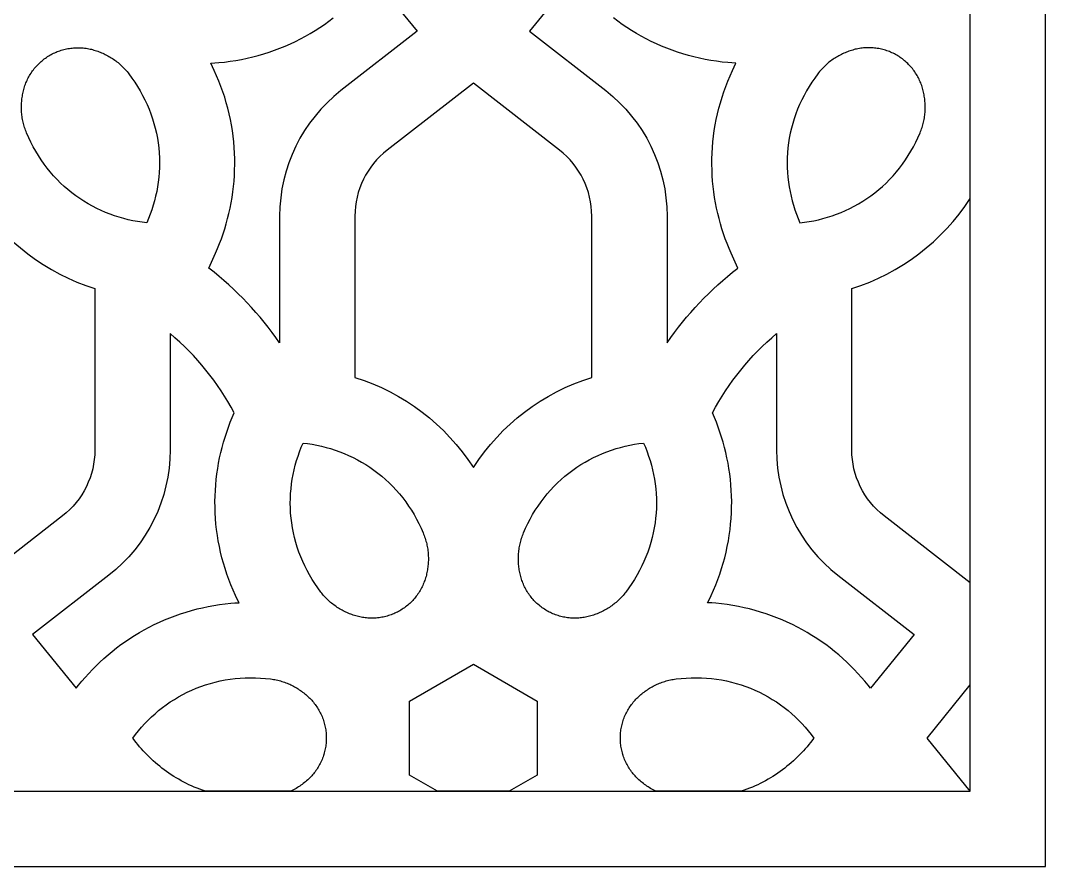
# Model space of a CAD drawing. Extents: x 14322 to 28868, y 1949 to 5319.
# Drawn here: x 27027 to 28868, y 1949 to 3468 of the extents above; entities that cross this region are included whole.
import ezdxf

# ---------------------------------------------------------------- set-up
doc = ezdxf.new("R2010")
doc.units = 0
doc.layers.add('LAYER_01', color=1, linetype='CONTINUOUS')

msp = doc.modelspace()

# ---------------------------------------------------------------- linework, layer by layer
at = {"layer": 'LAYER_01'}
for points in [[(14321.9, 1949.2), (28868, 1949.2), (28868, 5318.8), (14321.9, 5318.8)], [(14457.1, 2084.4), (28732.8, 2084.4), (28732.8, 5183.7), (14457.1, 5183.7)], [(27080.3, 3405.4), (27082.5, 3406.6), (27084.6, 3407.7), (27086.8, 3408.8), (27089, 3409.9), (27091.3, 3410.9), (27093.6, 3411.8), (27095.9, 3412.7), (27098.2, 3413.5), (27100.6, 3414.3), (27103, 3415), (27105.4, 3415.7), (27107.8, 3416.3), (27110.3, 3416.8), (27112.7, 3417.3), (27115.2, 3417.7), (27117.7, 3418), (27120.2, 3418.3), (27122.7, 3418.6), (27125.2, 3418.7), (27127.7, 3418.8), (27130.2, 3418.9), (27132.7, 3418.9), (27135.2, 3418.8), (27137.7, 3418.6), (27140.1, 3418.4), (27142.6, 3418.2), (27145.1, 3417.9), (27147.5, 3417.5), (27149.9, 3417), (27152.3, 3416.5), (27154.7, 3416), (27157, 3415.4), (27159.3, 3414.7), (27161.6, 3414), (27164, 3413.3), (27166.3, 3412.5), (27168.5, 3411.7), (27170.8, 3410.8), (27173.1, 3409.9), (27175.3, 3408.9), (27177.5, 3407.9), (27179.8, 3406.8), (27182, 3405.7), (27184.1, 3404.6), (27186.3, 3403.4), (27188.4, 3402.1), (27190.5, 3400.8), (27192.6, 3399.5), (27194.7, 3398.1), (27196.7, 3396.6), (27198.8, 3395.2), (27200.7, 3393.6), (27202.7, 3392.1), (27204.6, 3390.4), (27206.5, 3388.8), (27208.4, 3387.1), (27210.3, 3385.3), (27212.1, 3383.5), (27213.8, 3381.7), (27215.6, 3379.8), (27217.3, 3377.9), (27218.9, 3375.9), (27220.6, 3373.9), (27222.2, 3371.8), (27227.6, 3364.4), (27232.8, 3356.9), (27237.7, 3349.1), (27242.4, 3341.3), (27246.8, 3333.3), (27250.9, 3325.1), (27254.8, 3316.9), (27258.3, 3308.5), (27261.5, 3300.1), (27264.5, 3291.5), (27267.1, 3282.9), (27269.4, 3274.2), (27271.5, 3265.5), (27273.2, 3256.7), (27274.6, 3247.9), (27275.7, 3239.1), (27276.4, 3230.2), (27276.9, 3221.4), (27277.1, 3212.6), (27277, 3203.8), (27276.5, 3195.1), (27275.8, 3186.4), (27274.8, 3177.8), (27273.5, 3169.3), (27272, 3160.8), (27270.1, 3152.4), (27268.1, 3144.2), (27265.7, 3136), (27263.2, 3127.9), (27260.3, 3120), (27257.3, 3112.2), (27254.1, 3104.5), (27245.8, 3105.5), (27237.5, 3106.8), (27229.3, 3108.4), (27221, 3110.2), (27212.8, 3112.2), (27204.5, 3114.6), (27196.4, 3117.2), (27188.3, 3120.1), (27180.2, 3123.2), (27172.3, 3126.7), (27164.4, 3130.4), (27156.6, 3134.4), (27148.9, 3138.6), (27141.4, 3143.2), (27134, 3148), (27126.8, 3153.1), (27119.7, 3158.4), (27112.7, 3164.1), (27106, 3169.9), (27099.4, 3176), (27093.1, 3182.4), (27086.9, 3189), (27081, 3195.8), (27075.3, 3202.9), (27069.8, 3210.1), (27064.6, 3217.6), (27059.6, 3225.2), (27054.9, 3233), (27050.4, 3241), (27046.2, 3249.1), (27042.2, 3257.4), (27038.5, 3265.8), (27037.5, 3268.2), (27036.6, 3270.6), (27035.7, 3273.1), (27034.9, 3275.5), (27034.2, 3277.9), (27033.4, 3280.4), (27032.8, 3282.9), (27032.2, 3285.3), (27031.6, 3287.8), (27031.2, 3290.3), (27030.7, 3292.8), (27030.3, 3295.3), (27030, 3297.7), (27029.7, 3300.2), (27029.5, 3302.7), (27029.3, 3305.2), (27029.2, 3307.7), (27029.2, 3310.2), (27029.2, 3312.6), (27029.2, 3315.1), (27029.3, 3317.6), (27029.4, 3320), (27029.6, 3322.5), (27029.8, 3324.9), (27030.1, 3327.3), (27030.4, 3329.8), (27030.8, 3332.2), (27031.2, 3334.6), (27031.7, 3336.9), (27032.2, 3339.3), (27032.8, 3341.7), (27033.4, 3344), (27034, 3346.3), (27034.7, 3348.7), (27035.5, 3351), (27036.3, 3353.3), (27037.2, 3355.6), (27038.2, 3357.9), (27039.2, 3360.1), (27040.2, 3362.4), (27041.3, 3364.6), (27042.5, 3366.8), (27043.8, 3369), (27045, 3371.1), (27046.4, 3373.3), (27047.8, 3375.3), (27049.2, 3377.4), (27050.7, 3379.4), (27052.3, 3381.4), (27053.9, 3383.3), (27055.5, 3385.2), (27057.2, 3387.1), (27059, 3388.9), (27060.7, 3390.6), (27062.6, 3392.3), (27064.4, 3394), (27066.3, 3395.6), (27068.2, 3397.2), (27070.2, 3398.7), (27072.2, 3400.1), (27074.2, 3401.5), (27076.2, 3402.9), (27078.3, 3404.2)], [(28600.8, 3405.4), (28598.7, 3406.6), (28596.6, 3407.7), (28594.4, 3408.8), (28592.2, 3409.9), (28589.9, 3410.9), (28587.6, 3411.8), (28585.3, 3412.7), (28583, 3413.5), (28580.6, 3414.3), (28578.2, 3415), (28575.8, 3415.7), (28573.4, 3416.3), (28570.9, 3416.8), (28568.5, 3417.3), (28566, 3417.7), (28563.5, 3418), (28561, 3418.3), (28558.5, 3418.6), (28556, 3418.7), (28553.5, 3418.8), (28551, 3418.9), (28548.5, 3418.9), (28546, 3418.8), (28543.5, 3418.6), (28541, 3418.4), (28538.6, 3418.2), (28536.1, 3417.9), (28533.7, 3417.5), (28531.3, 3417), (28528.9, 3416.5), (28526.5, 3416), (28524.2, 3415.4), (28521.9, 3414.7), (28519.5, 3414), (28517.2, 3413.3), (28514.9, 3412.5), (28512.6, 3411.7), (28510.4, 3410.8), (28508.1, 3409.9), (28505.9, 3408.9), (28503.6, 3407.9), (28501.4, 3406.8), (28499.2, 3405.7), (28497.1, 3404.6), (28494.9, 3403.4), (28492.8, 3402.1), (28490.6, 3400.8), (28488.6, 3399.5), (28486.5, 3398.1), (28484.4, 3396.6), (28482.4, 3395.2), (28480.4, 3393.6), (28478.5, 3392.1), (28476.5, 3390.4), (28474.6, 3388.8), (28472.8, 3387.1), (28470.9, 3385.3), (28469.1, 3383.5), (28467.4, 3381.7), (28465.6, 3379.8), (28463.9, 3377.9), (28462.2, 3375.9), (28460.6, 3373.9), (28459, 3371.8), (28453.6, 3364.4), (28448.4, 3356.9), (28443.5, 3349.1), (28438.8, 3341.3), (28434.4, 3333.3), (28430.3, 3325.1), (28426.4, 3316.9), (28422.9, 3308.5), (28419.6, 3300.1), (28416.7, 3291.5), (28414.1, 3282.9), (28411.7, 3274.2), (28409.7, 3265.5), (28408, 3256.7), (28406.6, 3247.9), (28405.5, 3239.1), (28404.7, 3230.2), (28404.3, 3221.4), (28404.1, 3212.6), (28404.2, 3203.8), (28404.7, 3195.1), (28405.4, 3186.4), (28406.4, 3177.8), (28407.7, 3169.3), (28409.2, 3160.8), (28411.1, 3152.4), (28413.1, 3144.2), (28415.5, 3136), (28418, 3127.9), (28420.8, 3120), (28423.9, 3112.2), (28427.1, 3104.5), (28435.4, 3105.5), (28443.7, 3106.8), (28451.9, 3108.4), (28460.2, 3110.2), (28468.4, 3112.2), (28476.6, 3114.6), (28484.8, 3117.2), (28492.9, 3120.1), (28501, 3123.2), (28508.9, 3126.7), (28516.8, 3130.4), (28524.6, 3134.4), (28532.2, 3138.6), (28539.8, 3143.2), (28547.2, 3148), (28554.4, 3153.1), (28561.5, 3158.4), (28568.5, 3164.1), (28575.2, 3169.9), (28581.8, 3176), (28588.1, 3182.4), (28594.3, 3189), (28600.2, 3195.8), (28605.9, 3202.9), (28611.4, 3210.1), (28616.6, 3217.6), (28621.6, 3225.2), (28626.3, 3233), (28630.8, 3241), (28635, 3249.1), (28639, 3257.4), (28642.7, 3265.8), (28643.7, 3268.2), (28644.6, 3270.6), (28645.5, 3273.1), (28646.3, 3275.5), (28647, 3277.9), (28647.7, 3280.4), (28648.4, 3282.9), (28649, 3285.3), (28649.5, 3287.8), (28650, 3290.3), (28650.5, 3292.8), (28650.8, 3295.3), (28651.2, 3297.7), (28651.4, 3300.2), (28651.7, 3302.7), (28651.8, 3305.2), (28652, 3307.7), (28652, 3310.2), (28652, 3312.6), (28652, 3315.1), (28651.9, 3317.6), (28651.8, 3320), (28651.6, 3322.5), (28651.4, 3324.9), (28651.1, 3327.3), (28650.7, 3329.8), (28650.4, 3332.2), (28649.9, 3334.6), (28649.5, 3336.9), (28649, 3339.3), (28648.4, 3341.7), (28647.8, 3344), (28647.2, 3346.3), (28646.5, 3348.7), (28645.7, 3351), (28644.9, 3353.3), (28644, 3355.6), (28643, 3357.9), (28642, 3360.1), (28641, 3362.4), (28639.8, 3364.6), (28638.7, 3366.8), (28637.4, 3369), (28636.1, 3371.1), (28634.8, 3373.3), (28633.4, 3375.3), (28632, 3377.4), (28630.5, 3379.4), (28628.9, 3381.4), (28627.3, 3383.3), (28625.7, 3385.2), (28624, 3387.1), (28622.2, 3388.9), (28620.5, 3390.6), (28618.6, 3392.3), (28616.8, 3394), (28614.9, 3395.6), (28613, 3397.2), (28611, 3398.7), (28609, 3400.1), (28607, 3401.5), (28605, 3402.9), (28602.9, 3404.2)], [(27708.6, 2408.4), (27706.5, 2407.2), (27704.3, 2406), (27702.2, 2405), (27699.9, 2403.9), (27697.7, 2402.9), (27695.4, 2402), (27693.1, 2401.1), (27690.7, 2400.3), (27688.4, 2399.5), (27686, 2398.8), (27683.6, 2398.1), (27681.1, 2397.5), (27678.7, 2397), (27676.2, 2396.5), (27673.8, 2396.1), (27671.3, 2395.7), (27668.8, 2395.4), (27666.3, 2395.2), (27663.8, 2395), (27661.3, 2394.9), (27658.8, 2394.9), (27656.3, 2394.9), (27653.8, 2395), (27651.3, 2395.1), (27648.8, 2395.3), (27646.3, 2395.6), (27643.9, 2395.9), (27641.5, 2396.3), (27639.1, 2396.7), (27636.7, 2397.2), (27634.3, 2397.8), (27632, 2398.4), (27629.6, 2399), (27627.3, 2399.7), (27625, 2400.5), (27622.7, 2401.3), (27620.4, 2402.1), (27618.1, 2403), (27615.9, 2403.9), (27613.6, 2404.9), (27611.4, 2405.9), (27609.2, 2406.9), (27607, 2408.1), (27604.8, 2409.2), (27602.7, 2410.4), (27600.5, 2411.7), (27598.4, 2413), (27596.3, 2414.3), (27594.3, 2415.7), (27592.2, 2417.1), (27590.2, 2418.6), (27588.2, 2420.1), (27586.2, 2421.7), (27584.3, 2423.3), (27582.4, 2425), (27580.5, 2426.7), (27578.7, 2428.5), (27576.9, 2430.3), (27575.1, 2432.1), (27573.4, 2434), (27571.7, 2435.9), (27570, 2437.9), (27568.4, 2439.9), (27566.8, 2441.9), (27561.3, 2449.3), (27556.2, 2456.9), (27551.2, 2464.6), (27546.5, 2472.5), (27542.2, 2480.5), (27538, 2488.6), (27534.2, 2496.9), (27530.7, 2505.3), (27527.4, 2513.7), (27524.5, 2522.3), (27521.8, 2530.9), (27519.5, 2539.6), (27517.5, 2548.3), (27515.8, 2557.1), (27514.4, 2565.9), (27513.3, 2574.7), (27512.5, 2583.5), (27512, 2592.4), (27511.9, 2601.2), (27512, 2609.9), (27512.4, 2618.7), (27513.2, 2627.3), (27514.2, 2635.9), (27515.4, 2644.5), (27517, 2653), (27518.8, 2661.3), (27520.9, 2669.6), (27523.2, 2677.8), (27525.8, 2685.9), (27528.6, 2693.8), (27531.6, 2701.6), (27534.9, 2709.3), (27543.1, 2708.2), (27551.4, 2707), (27559.7, 2705.4), (27568, 2703.6), (27576.2, 2701.5), (27584.4, 2699.2), (27592.6, 2696.6), (27600.7, 2693.7), (27608.7, 2690.6), (27616.7, 2687.1), (27624.6, 2683.4), (27632.3, 2679.4), (27640, 2675.1), (27647.5, 2670.6), (27654.9, 2665.8), (27662.2, 2660.7), (27669.3, 2655.3), (27676.2, 2649.7), (27683, 2643.9), (27689.5, 2637.7), (27695.9, 2631.4), (27702, 2624.8), (27708, 2618), (27713.7, 2610.9), (27719.1, 2603.7), (27724.4, 2596.2), (27729.4, 2588.6), (27734.1, 2580.8), (27738.6, 2572.8), (27742.8, 2564.7), (27746.7, 2556.4), (27750.4, 2548), (27751.4, 2545.6), (27752.3, 2543.2), (27753.2, 2540.7), (27754, 2538.3), (27754.8, 2535.8), (27755.5, 2533.4), (27756.2, 2530.9), (27756.8, 2528.4), (27757.3, 2526), (27757.8, 2523.5), (27758.2, 2521), (27758.6, 2518.5), (27758.9, 2516), (27759.2, 2513.5), (27759.4, 2511.1), (27759.6, 2508.6), (27759.7, 2506.1), (27759.8, 2503.6), (27759.8, 2501.1), (27759.8, 2498.7), (27759.7, 2496.2), (27759.5, 2493.8), (27759.3, 2491.3), (27759.1, 2488.9), (27758.8, 2486.4), (27758.5, 2484), (27758.1, 2481.6), (27757.7, 2479.2), (27757.2, 2476.8), (27756.7, 2474.5), (27756.2, 2472.1), (27755.6, 2469.8), (27754.9, 2467.4), (27754.2, 2465.1), (27753.4, 2462.8), (27752.6, 2460.5), (27751.7, 2458.2), (27750.8, 2455.9), (27749.8, 2453.6), (27748.7, 2451.4), (27747.6, 2449.2), (27746.4, 2447), (27745.2, 2444.8), (27743.9, 2442.6), (27742.6, 2440.5), (27741.2, 2438.4), (27739.7, 2436.4), (27738.2, 2434.4), (27736.7, 2432.4), (27735.1, 2430.5), (27733.4, 2428.6), (27731.7, 2426.7), (27730, 2424.9), (27728.2, 2423.2), (27726.4, 2421.4), (27724.5, 2419.8), (27722.7, 2418.2), (27720.7, 2416.6), (27718.8, 2415.1), (27716.8, 2413.6), (27714.8, 2412.2), (27712.7, 2410.9), (27710.7, 2409.6)], [(27972.6, 2408.4), (27970.5, 2409.6), (27968.4, 2410.9), (27966.4, 2412.2), (27964.4, 2413.6), (27962.4, 2415.1), (27960.5, 2416.6), (27958.5, 2418.2), (27956.6, 2419.8), (27954.8, 2421.4), (27953, 2423.2), (27951.2, 2424.9), (27949.5, 2426.7), (27947.8, 2428.6), (27946.1, 2430.5), (27944.5, 2432.4), (27943, 2434.4), (27941.5, 2436.4), (27940, 2438.4), (27938.6, 2440.5), (27937.3, 2442.6), (27936, 2444.8), (27934.8, 2447), (27933.6, 2449.2), (27932.5, 2451.4), (27931.4, 2453.6), (27930.4, 2455.9), (27929.4, 2458.2), (27928.6, 2460.5), (27927.7, 2462.8), (27927, 2465.1), (27926.3, 2467.4), (27925.6, 2469.8), (27925, 2472.1), (27924.5, 2474.5), (27924, 2476.8), (27923.5, 2479.2), (27923.1, 2481.6), (27922.7, 2484), (27922.4, 2486.4), (27922.1, 2488.9), (27921.8, 2491.3), (27921.7, 2493.8), (27921.5, 2496.2), (27921.4, 2498.7), (27921.4, 2501.1), (27921.4, 2503.6), (27921.5, 2506.1), (27921.6, 2508.6), (27921.8, 2511.1), (27922, 2513.5), (27922.2, 2516), (27922.6, 2518.5), (27923, 2521), (27923.4, 2523.5), (27923.9, 2526), (27924.4, 2528.4), (27925, 2530.9), (27925.7, 2533.4), (27926.4, 2535.8), (27927.2, 2538.3), (27928, 2540.7), (27928.8, 2543.2), (27929.8, 2545.6), (27930.7, 2548), (27934.4, 2556.4), (27938.4, 2564.7), (27942.6, 2572.8), (27947.1, 2580.8), (27951.8, 2588.6), (27956.8, 2596.2), (27962.1, 2603.7), (27967.5, 2610.9), (27973.2, 2618), (27979.2, 2624.8), (27985.3, 2631.4), (27991.7, 2637.7), (27998.2, 2643.9), (28005, 2649.7), (28011.9, 2655.3), (28019, 2660.7), (28026.2, 2665.8), (28033.6, 2670.6), (28041.2, 2675.1), (28048.8, 2679.4), (28056.6, 2683.4), (28064.5, 2687.1), (28072.5, 2690.6), (28080.5, 2693.7), (28088.6, 2696.6), (28096.8, 2699.2), (28105, 2701.5), (28113.2, 2703.6), (28121.5, 2705.4), (28129.8, 2707), (28138, 2708.2), (28146.3, 2709.3), (28149.6, 2701.6), (28152.6, 2693.8), (28155.4, 2685.9), (28158, 2677.8), (28160.3, 2669.6), (28162.4, 2661.3), (28164.2, 2653), (28165.7, 2644.5), (28167, 2635.9), (28168, 2627.3), (28168.8, 2618.7), (28169.2, 2609.9), (28169.3, 2601.2), (28169.2, 2592.4), (28168.7, 2583.5), (28167.9, 2574.7), (28166.8, 2565.9), (28165.4, 2557.1), (28163.7, 2548.3), (28161.7, 2539.6), (28159.4, 2530.9), (28156.7, 2522.3), (28153.8, 2513.7), (28150.5, 2505.3), (28147, 2496.9), (28143.2, 2488.6), (28139, 2480.5), (28134.6, 2472.5), (28130, 2464.6), (28125, 2456.9), (28119.8, 2449.3), (28114.4, 2441.9), (28112.8, 2439.9), (28111.2, 2437.9), (28109.5, 2435.9), (28107.8, 2434), (28106.1, 2432.1), (28104.3, 2430.3), (28102.5, 2428.5), (28100.6, 2426.7), (28098.8, 2425), (28096.9, 2423.3), (28094.9, 2421.7), (28093, 2420.1), (28091, 2418.6), (28089, 2417.1), (28086.9, 2415.7), (28084.9, 2414.3), (28082.8, 2413), (28080.7, 2411.7), (28078.5, 2410.4), (28076.4, 2409.2), (28074.2, 2408.1), (28072, 2406.9), (28069.8, 2405.9), (28067.6, 2404.9), (28065.3, 2403.9), (28063, 2403), (28060.8, 2402.1), (28058.5, 2401.3), (28056.2, 2400.5), (28053.9, 2399.7), (28051.6, 2399), (28049.2, 2398.4), (28046.9, 2397.8), (28044.5, 2397.2), (28042.1, 2396.7), (28039.7, 2396.3), (28037.3, 2395.9), (28034.8, 2395.6), (28032.4, 2395.3), (28029.9, 2395.1), (28027.4, 2395), (28024.9, 2394.9), (28022.4, 2394.9), (28019.9, 2394.9), (28017.4, 2395), (28014.9, 2395.2), (28012.4, 2395.4), (28009.9, 2395.7), (28007.4, 2396.1), (28005, 2396.5), (28002.5, 2397), (28000, 2397.5), (27997.6, 2398.1), (27995.2, 2398.8), (27992.8, 2399.5), (27990.4, 2400.3), (27988.1, 2401.1), (27985.8, 2402), (27983.5, 2402.9), (27981.2, 2403.9), (27979, 2405), (27976.8, 2406), (27974.7, 2407.2)], [(27776.1, 2084.4), (27725.8, 2113.4), (27725.8, 2246.1), (27840.6, 2312.4), (27955.4, 2246.1), (27955.4, 2113.4), (27905, 2084.4)], [(27359.4, 2084.4), (27354.4, 2086), (27349.4, 2087.8), (27344.5, 2089.7), (27339.6, 2091.7), (27334.8, 2093.8), (27330, 2096), (27325.3, 2098.3), (27320.6, 2100.6), (27316, 2103.1), (27311.5, 2105.7), (27307, 2108.3), (27302.6, 2111), (27298.2, 2113.8), (27293.9, 2116.7), (27289.7, 2119.6), (27285.6, 2122.7), (27281.5, 2125.8), (27277.5, 2129), (27273.5, 2132.2), (27269.7, 2135.5), (27265.9, 2138.9), (27262.1, 2142.3), (27258.5, 2145.8), (27254.9, 2149.4), (27251.4, 2153), (27248, 2156.7), (27244.7, 2160.4), (27241.4, 2164.2), (27238.2, 2168), (27235.1, 2171.9), (27229.1, 2179.7), (27234.2, 2186.4), (27239.4, 2192.9), (27244.9, 2199.3), (27250.6, 2205.6), (27256.5, 2211.7), (27262.6, 2217.6), (27269, 2223.4), (27275.5, 2229), (27282.3, 2234.4), (27289.3, 2239.5), (27296.4, 2244.5), (27303.8, 2249.2), (27311.3, 2253.7), (27319, 2258), (27326.9, 2262), (27334.9, 2265.7), (27343.1, 2269.2), (27351.4, 2272.4), (27359.9, 2275.3), (27368.4, 2277.9), (27377.1, 2280.2), (27385.9, 2282.3), (27394.8, 2284), (27403.7, 2285.4), (27412.7, 2286.5), (27421.8, 2287.3), (27430.9, 2287.8), (27440, 2288), (27449.2, 2287.9), (27458.4, 2287.5), (27467.5, 2286.8), (27476.6, 2285.8), (27479.2, 2285.4), (27481.8, 2285), (27484.3, 2284.6), (27486.8, 2284.1), (27489.3, 2283.5), (27491.8, 2282.9), (27494.3, 2282.2), (27496.7, 2281.5), (27499.1, 2280.7), (27501.5, 2279.9), (27503.9, 2279), (27506.2, 2278.1), (27508.5, 2277.2), (27510.8, 2276.2), (27513.1, 2275.1), (27515.3, 2274), (27517.5, 2272.9), (27519.7, 2271.7), (27521.9, 2270.5), (27524, 2269.2), (27526.1, 2267.9), (27528.1, 2266.6), (27530.2, 2265.2), (27532.2, 2263.7), (27534.1, 2262.3), (27536, 2260.8), (27537.9, 2259.3), (27539.8, 2257.7), (27541.6, 2256.1), (27543.4, 2254.5), (27545.2, 2252.8), (27546.9, 2251.1), (27548.6, 2249.4), (27550.3, 2247.6), (27551.9, 2245.8), (27553.5, 2243.9), (27555, 2242), (27556.5, 2240.1), (27558, 2238.1), (27559.4, 2236), (27560.8, 2233.9), (27562.1, 2231.8), (27563.4, 2229.7), (27564.6, 2227.5), (27565.7, 2225.2), (27566.9, 2223), (27567.9, 2220.7), (27568.9, 2218.4), (27569.8, 2216.1), (27570.7, 2213.7), (27571.5, 2211.3), (27572.3, 2209), (27573, 2206.5), (27573.6, 2204.1), (27574.2, 2201.7), (27574.7, 2199.3), (27575.2, 2196.8), (27575.5, 2194.4), (27575.9, 2191.9), (27576.1, 2189.5), (27576.3, 2187), (27576.5, 2184.6), (27576.6, 2182.2), (27576.6, 2179.7), (27576.6, 2177.3), (27576.5, 2174.9), (27576.3, 2172.5), (27576.1, 2170), (27575.9, 2167.6), (27575.5, 2165.1), (27575.2, 2162.7), (27574.7, 2160.2), (27574.2, 2157.8), (27573.6, 2155.4), (27573, 2153), (27572.3, 2150.5), (27571.5, 2148.2), (27570.7, 2145.8), (27569.8, 2143.4), (27568.9, 2141.1), (27567.9, 2138.8), (27566.9, 2136.5), (27565.7, 2134.3), (27564.6, 2132), (27563.4, 2129.8), (27562.1, 2127.7), (27560.8, 2125.6), (27559.4, 2123.5), (27558, 2121.4), (27556.5, 2119.4), (27555, 2117.5), (27553.5, 2115.6), (27551.9, 2113.7), (27550.3, 2111.9), (27548.6, 2110.1), (27546.9, 2108.4), (27545.1, 2106.6), (27543.2, 2104.8), (27541.3, 2103.1), (27539.3, 2101.4), (27537.3, 2099.7), (27535.3, 2098.1), (27533.2, 2096.6), (27531.1, 2095), (27529, 2093.5), (27526.8, 2092.1), (27524.6, 2090.7), (27522.4, 2089.3), (27520.1, 2088), (27517.8, 2086.7), (27515.4, 2085.5), (27513, 2084.4)], [(28168.2, 2084.4), (28165.8, 2085.5), (28163.4, 2086.7), (28161.1, 2088), (28158.8, 2089.3), (28156.6, 2090.7), (28154.4, 2092.1), (28152.2, 2093.5), (28150.1, 2095), (28147.9, 2096.6), (28145.9, 2098.1), (28143.8, 2099.7), (28141.9, 2101.4), (28139.9, 2103.1), (28138, 2104.8), (28136.1, 2106.6), (28134.3, 2108.4), (28132.6, 2110.1), (28130.9, 2111.9), (28129.3, 2113.7), (28127.7, 2115.6), (28126.1, 2117.5), (28124.6, 2119.4), (28123.2, 2121.4), (28121.8, 2123.5), (28120.4, 2125.6), (28119.1, 2127.7), (28117.8, 2129.8), (28116.6, 2132), (28115.4, 2134.3), (28114.3, 2136.5), (28113.3, 2138.8), (28112.3, 2141.1), (28111.4, 2143.4), (28110.5, 2145.8), (28109.7, 2148.2), (28108.9, 2150.5), (28108.2, 2153), (28107.6, 2155.4), (28107, 2157.8), (28106.5, 2160.2), (28106, 2162.7), (28105.6, 2165.1), (28105.3, 2167.6), (28105, 2170), (28104.8, 2172.5), (28104.7, 2174.9), (28104.6, 2177.3), (28104.6, 2179.7), (28104.6, 2182.2), (28104.7, 2184.6), (28104.8, 2187), (28105, 2189.5), (28105.3, 2191.9), (28105.6, 2194.4), (28106, 2196.8), (28106.5, 2199.3), (28107, 2201.7), (28107.6, 2204.1), (28108.2, 2206.5), (28108.9, 2209), (28109.7, 2211.3), (28110.5, 2213.7), (28111.4, 2216.1), (28112.3, 2218.4), (28113.3, 2220.7), (28114.3, 2223), (28115.4, 2225.2), (28116.6, 2227.5), (28117.8, 2229.7), (28119.1, 2231.8), (28120.4, 2233.9), (28121.8, 2236), (28123.2, 2238.1), (28124.6, 2240.1), (28126.1, 2242), (28127.7, 2243.9), (28129.3, 2245.8), (28130.9, 2247.6), (28132.6, 2249.4), (28134.3, 2251.1), (28136, 2252.8), (28137.8, 2254.5), (28139.5, 2256.1), (28141.4, 2257.7), (28143.2, 2259.3), (28145.1, 2260.8), (28147.1, 2262.3), (28149, 2263.7), (28151, 2265.2), (28153.1, 2266.6), (28155.1, 2267.9), (28157.2, 2269.2), (28159.3, 2270.5), (28161.5, 2271.7), (28163.6, 2272.9), (28165.9, 2274), (28168.1, 2275.1), (28170.4, 2276.2), (28172.6, 2277.2), (28175, 2278.1), (28177.3, 2279), (28179.7, 2279.9), (28182.1, 2280.7), (28184.5, 2281.5), (28186.9, 2282.2), (28189.4, 2282.9), (28191.9, 2283.5), (28194.4, 2284.1), (28196.9, 2284.6), (28199.4, 2285), (28202, 2285.4), (28204.6, 2285.8), (28213.7, 2286.8), (28222.8, 2287.5), (28232, 2287.9), (28241.1, 2288), (28250.3, 2287.8), (28259.4, 2287.3), (28268.4, 2286.5), (28277.5, 2285.4), (28286.4, 2284), (28295.3, 2282.3), (28304.1, 2280.2), (28312.8, 2277.9), (28321.3, 2275.3), (28329.8, 2272.4), (28338.1, 2269.2), (28346.3, 2265.7), (28354.3, 2262), (28362.2, 2258), (28369.9, 2253.7), (28377.4, 2249.2), (28384.8, 2244.5), (28391.9, 2239.5), (28398.9, 2234.4), (28405.7, 2229), (28412.2, 2223.4), (28418.5, 2217.6), (28424.7, 2211.7), (28430.6, 2205.6), (28436.3, 2199.3), (28441.8, 2192.9), (28447, 2186.4), (28452, 2179.7), (28446.1, 2171.9), (28443, 2168), (28439.8, 2164.2), (28436.5, 2160.4), (28433.2, 2156.7), (28429.7, 2153), (28426.3, 2149.4), (28422.7, 2145.8), (28419, 2142.3), (28415.3, 2138.9), (28411.5, 2135.5), (28407.7, 2132.2), (28403.7, 2129), (28399.7, 2125.8), (28395.6, 2122.7), (28391.5, 2119.6), (28387.2, 2116.7), (28383, 2113.8), (28378.6, 2111), (28374.2, 2108.3), (28369.7, 2105.7), (28365.2, 2103.1), (28360.6, 2100.6), (28355.9, 2098.3), (28351.2, 2096), (28346.4, 2093.8), (28341.6, 2091.7), (28336.7, 2089.7), (28331.8, 2087.8), (28326.8, 2086), (28321.8, 2084.4)]]:
    msp.add_lwpolyline(points, close=True, dxfattribs=at)
for points in [[(27661.6, 3544.6), (27739.8, 3448.3), (27602.9, 3341.8, 0.231422), (27492.8, 3116.8), (27492.8, 2889, 0.076243), (27365.9, 3023), (27377.8, 3050.2), (27381.5, 3058.7), (27384.9, 3067.3), (27388.2, 3076), (27391.3, 3084.9), (27394.2, 3093.9), (27396.9, 3103), (27399.4, 3112.3), (27401.7, 3121.6), (27403.8, 3131.1), (27405.7, 3140.6), (27407.3, 3150.2), (27408.8, 3159.9), (27409.9, 3169.7), (27410.9, 3179.6), (27411.6, 3189.5), (27412, 3199.5), (27412.2, 3209.5), (27412.2, 3219.6), (27411.8, 3229.7), (27411.3, 3239.8), (27410.4, 3249.9), (27409.3, 3260), (27407.9, 3270.1), (27406.3, 3280.2), (27404.3, 3290.3), (27402.2, 3300.3), (27399.7, 3310.3), (27397, 3320.2), (27394.1, 3330), (27390.8, 3339.8), (27387.4, 3349.5), (27383.6, 3359.1), (27379.7, 3368.5), (27375.5, 3377.9), (27372.3, 3384.6), (27369, 3391.2), (27376.4, 3391.6), (27383.7, 3392.2), (27393.9, 3393.2), (27404.1, 3394.5), (27414.3, 3396.1), (27424.4, 3397.9), (27434.5, 3400), (27444.5, 3402.4), (27454.4, 3405), (27464.3, 3407.9), (27474.1, 3411), (27483.7, 3414.4), (27493.3, 3418), (27502.7, 3421.8), (27512, 3425.9), (27521.2, 3430.3), (27530.3, 3434.8), (27539.2, 3439.6), (27547.9, 3444.5), (27556.5, 3449.7), (27564.9, 3455.1), (27573.2, 3460.7), (27581.2, 3466.4), (27589.1, 3472.4)], [(28019.5, 3544.6), (27941.4, 3448.3), (28078.3, 3341.8, -0.231422), (28188.4, 3116.8), (28188.4, 2889, -0.076243), (28315.3, 3023), (28303.4, 3050.2), (28299.7, 3058.7), (28296.3, 3067.3), (28293, 3076), (28289.9, 3084.9), (28287, 3093.9), (28284.3, 3103), (28281.8, 3112.3), (28279.5, 3121.6), (28277.4, 3131.1), (28275.5, 3140.6), (28273.8, 3150.2), (28272.4, 3159.9), (28271.2, 3169.7), (28270.3, 3179.6), (28269.6, 3189.5), (28269.2, 3199.5), (28269, 3209.5), (28269, 3219.6), (28269.3, 3229.7), (28269.9, 3239.8), (28270.8, 3249.9), (28271.9, 3260), (28273.3, 3270.1), (28274.9, 3280.2), (28276.8, 3290.3), (28279, 3300.3), (28281.5, 3310.3), (28284.2, 3320.2), (28287.1, 3330), (28290.4, 3339.8), (28293.8, 3349.5), (28297.6, 3359.1), (28301.5, 3368.5), (28305.7, 3377.9), (28308.9, 3384.6), (28312.2, 3391.2), (28304.8, 3391.6), (28297.5, 3392.2), (28287.3, 3393.2), (28277.1, 3394.5), (28266.9, 3396.1), (28256.8, 3397.9), (28246.7, 3400), (28236.7, 3402.4), (28226.8, 3405), (28216.9, 3407.9), (28207.1, 3411), (28197.5, 3414.4), (28187.9, 3418), (28178.5, 3421.8), (28169.2, 3425.9), (28160, 3430.3), (28150.9, 3434.8), (28142, 3439.6), (28133.3, 3444.5), (28124.7, 3449.7), (28116.3, 3455.1), (28108, 3460.7), (28100, 3466.4), (28092.1, 3472.4)], [(28732.8, 2458.2), (28578.1, 2578.6, -0.231422), (28520.2, 2697), (28520.2, 2986.6, 0.175132), (28732.8, 3148.3)]]:
    msp.add_lwpolyline(points, format="xyb", dxfattribs=at)
for points in [[(28053.2, 2827.2), (28053.2, 3116.8, 0.231422), (27995.3, 3235.2), (27840.6, 3355.5), (27685.9, 3235.2, 0.231422), (27628, 3116.8), (27628, 2827.2, -0.175132), (27840.6, 2665.5, -0.175132)], [(27161, 2986.6), (27161, 2697, -0.231422), (27103.1, 2578.6), (26948.4, 2458.2), (26948.4, 2458.2), (26948.4, 2458.2), (26793.6, 2578.6, -0.231422), (26735.7, 2697), (26735.7, 2986.6, 0.175132), (26948.4, 3148.3, 0.175132)], [(27411.1, 2763.6, 0.097387), (27296.1, 2905.7), (27296.1, 2697, -0.231422), (27186.1, 2471.9), (27049.1, 2365.4), (27127.3, 2269.1), (27131.5, 2274.4), (27137.5, 2281.7), (27143.6, 2288.7), (27149.9, 2295.8), (27156.5, 2302.7), (27163.2, 2309.5), (27170.1, 2316.1), (27177.3, 2322.7), (27184.6, 2329.1), (27192.1, 2335.3), (27199.8, 2341.4), (27207.7, 2347.4), (27215.8, 2353.1), (27224, 2358.7), (27232.4, 2364), (27241, 2369.2), (27249.8, 2374.2), (27258.7, 2379), (27267.7, 2383.5), (27276.9, 2387.8), (27286.2, 2391.9), (27295.7, 2395.8), (27305.2, 2399.4), (27314.9, 2402.8), (27324.7, 2405.9), (27334.5, 2408.8), (27344.5, 2411.4), (27354.5, 2413.7), (27364.5, 2415.8), (27374.7, 2417.7), (27384.8, 2419.2), (27395, 2420.5), (27405.3, 2421.6), (27412.6, 2422.2), (27419.9, 2422.6), (27416.7, 2429.2), (27413.5, 2435.8), (27409.3, 2445.2), (27405.3, 2454.7), (27401.6, 2464.3), (27398.1, 2474), (27394.9, 2483.8), (27391.9, 2493.6), (27389.2, 2503.5), (27386.8, 2513.5), (27384.6, 2523.5), (27382.7, 2533.6), (27381, 2543.6), (27379.7, 2553.8), (27378.5, 2563.9), (27377.7, 2574), (27377.1, 2584.1), (27376.8, 2594.2), (27376.7, 2604.2), (27376.9, 2614.3), (27377.4, 2624.2), (27378.1, 2634.2), (27379, 2644), (27380.2, 2653.8), (27381.6, 2663.5), (27383.3, 2673.2), (27385.1, 2682.7), (27387.2, 2692.2), (27389.5, 2701.5), (27392.1, 2710.8), (27394.8, 2719.9), (27397.7, 2728.9), (27400.8, 2737.7), (27404.1, 2746.5), (27407.5, 2755.1)], [(28385.1, 2697, 0.231422), (28495.1, 2471.9), (28632, 2365.4), (28553.9, 2269.1), (28549.7, 2274.4), (28543.7, 2281.7), (28537.6, 2288.7), (28531.3, 2295.8), (28524.7, 2302.7), (28518, 2309.5), (28511.1, 2316.1), (28503.9, 2322.7), (28496.6, 2329.1), (28489.1, 2335.3), (28481.4, 2341.4), (28473.5, 2347.4), (28465.4, 2353.1), (28457.1, 2358.7), (28448.7, 2364), (28440.1, 2369.2), (28431.4, 2374.2), (28422.5, 2379), (28413.5, 2383.5), (28404.3, 2387.8), (28395, 2391.9), (28385.5, 2395.8), (28376, 2399.4), (28366.3, 2402.8), (28356.5, 2405.9), (28346.7, 2408.8), (28336.7, 2411.4), (28326.7, 2413.7), (28316.7, 2415.8), (28306.5, 2417.7), (28296.4, 2419.2), (28286.2, 2420.5), (28275.9, 2421.6), (28268.6, 2422.2), (28261.3, 2422.6), (28264.5, 2429.2), (28267.7, 2435.8), (28271.9, 2445.2), (28275.9, 2454.7), (28279.6, 2464.3), (28283.1, 2474), (28286.3, 2483.8), (28289.3, 2493.6), (28292, 2503.5), (28294.4, 2513.5), (28296.6, 2523.5), (28298.5, 2533.6), (28300.1, 2543.6), (28301.5, 2553.8), (28302.6, 2563.9), (28303.5, 2574), (28304.1, 2584.1), (28304.4, 2594.2), (28304.5, 2604.2), (28304.3, 2614.3), (28303.8, 2624.2), (28303.1, 2634.2), (28302.2, 2644), (28301, 2653.8), (28299.6, 2663.5), (28297.9, 2673.2), (28296, 2682.7), (28293.9, 2692.2), (28291.6, 2701.5), (28289.1, 2710.8), (28286.4, 2719.9), (28283.5, 2728.9), (28280.4, 2737.7), (28277.1, 2746.5), (28273.7, 2755.1), (28270.1, 2763.6, -0.097387), (28385.1, 2905.7)]]:
    msp.add_lwpolyline(points, format="xyb", close=True, dxfattribs=at)
msp.add_lwpolyline([(28732.8, 2084.4), (28655.4, 2179.7), (28732.8, 2275.1)], dxfattribs=at)

doc.saveas('drawing.dxf')
